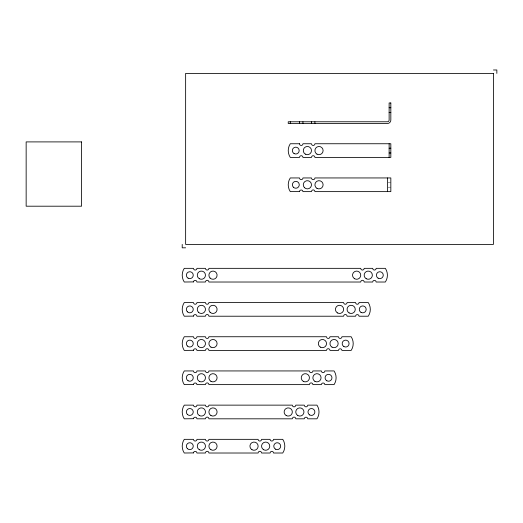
<?xml version="1.0" encoding="UTF-8"?>
<svg xmlns="http://www.w3.org/2000/svg" width="523" height="523" viewBox="0 0 523 523"><rect width="100%" height="100%" fill="white"/><g stroke="black" fill="none" stroke-linecap="round" stroke-linejoin="round"><path stroke-width="0.39" stroke-dasharray="2.62 1.96" d="M388.099 182.39L390.831 182.39M388.099 187.175L390.831 187.175"/><path stroke-width="0.78" d="M493.431 69.984L496.85 69.984L496.85 73.403M389.125 107.751L389.668 107.751M390.282 107.751L390.831 107.751M389.125 112.543L389.668 112.543M390.282 112.543L390.831 112.543M389.125 148.192L389.668 148.192M390.282 148.192L390.831 148.192M389.125 152.978L389.668 152.978M390.282 152.978L390.831 152.978M185.639 247.817L182.213 247.817L182.213 244.398M389.125 143.747L389.125 157.423M387.412 177.944L387.412 191.627M314.911 121.774L314.911 123.487M311.492 121.774L311.492 123.487M302.941 121.774L302.941 123.487M299.522 121.774L299.522 123.487M290.285 121.774L290.285 123.487M193.503 281.91L184.266 282.021A12.428 12.428 0 0 1 184.266 268.338L193.503 268.338A1.706 1.706 0 0 0 195.21 270.045A1.706 1.706 0 0 0 196.916 268.338L205.474 268.338A1.713 1.713 0 0 0 207.18 270.051A1.713 1.713 0 0 0 208.893 268.338L360.739 268.338A1.713 1.713 0 0 0 362.446 270.051A1.713 1.713 0 0 0 364.158 268.338L372.709 268.338A1.706 1.706 0 0 0 374.416 270.045A1.706 1.706 0 0 0 376.122 268.338L385.359 268.338A12.428 12.428 0 0 1 385.359 282.021L376.129 282.021C376.207 279.864 372.618 279.818 372.709 282.021L364.158 282.021A1.713 1.713 0 0 0 362.446 280.308A1.713 1.713 0 0 0 360.739 282.021L208.893 282.021A1.713 1.713 0 0 0 207.18 280.308A1.713 1.713 0 0 0 205.474 282.021L196.923 282.021C197.008 279.929 193.549 279.785 193.503 281.91M193.503 316.108L184.266 316.219A12.428 12.428 0 0 1 184.266 302.542L193.503 302.542A1.706 1.706 0 0 0 195.21 304.249A1.706 1.706 0 0 0 196.916 302.542L205.474 302.542A1.713 1.713 0 0 0 207.18 304.249A1.713 1.713 0 0 0 208.893 302.542L343.637 302.542A1.713 1.713 0 0 0 345.35 304.249A1.713 1.713 0 0 0 347.056 302.542L355.607 302.542A1.706 1.706 0 0 0 357.314 304.249A1.706 1.706 0 0 0 359.026 302.542L368.257 302.542A12.428 12.428 0 0 1 368.257 316.219L359.026 316.219C359.111 314.048 355.522 314.062 355.607 316.219L347.056 316.219A1.713 1.713 0 0 0 345.35 314.506A1.713 1.713 0 0 0 343.637 316.219L208.893 316.219A1.713 1.713 0 0 0 207.18 314.506A1.713 1.713 0 0 0 205.474 316.219L196.923 316.219C197.014 314.12 193.556 313.99 193.503 316.108M193.503 350.305L184.266 350.417A12.428 12.428 0 0 1 184.266 336.74L193.503 336.74A1.706 1.706 0 0 0 195.21 338.446A1.706 1.706 0 0 0 196.916 336.74L205.474 336.74A1.713 1.713 0 0 0 207.18 338.446A1.713 1.713 0 0 0 208.893 336.74L326.535 336.74A1.713 1.713 0 0 0 328.248 338.446A1.713 1.713 0 0 0 329.954 336.74L338.512 336.74A1.706 1.706 0 0 0 340.218 338.446A1.706 1.706 0 0 0 341.924 336.74L351.162 336.74A12.428 12.428 0 0 1 351.162 350.417L341.924 350.417C342.009 348.22 338.42 348.259 338.505 350.417L329.954 350.417A1.713 1.713 0 0 0 328.248 348.71A1.713 1.713 0 0 0 326.535 350.417L208.893 350.417A1.713 1.713 0 0 0 207.18 348.71A1.713 1.713 0 0 0 205.474 350.417L196.923 350.417C197.008 348.325 193.549 348.181 193.503 350.305M193.503 384.51L184.266 384.621A12.428 12.428 0 0 1 184.266 370.938L193.503 370.938A1.706 1.706 0 0 0 195.21 372.644A1.706 1.706 0 0 0 196.916 370.938L205.474 370.938A1.713 1.713 0 0 0 207.18 372.651A1.713 1.713 0 0 0 208.893 370.938L309.439 370.938A1.713 1.713 0 0 0 311.146 372.651A1.713 1.713 0 0 0 312.859 370.938L321.41 370.938A1.706 1.706 0 0 0 323.116 372.644A1.706 1.706 0 0 0 324.822 370.938L334.06 370.938A12.428 12.428 0 0 1 334.06 384.621L324.829 384.621C324.914 382.444 321.325 382.444 321.41 384.621L312.859 384.621A1.713 1.713 0 0 0 311.146 382.908A1.713 1.713 0 0 0 309.439 384.621L208.893 384.621A1.713 1.713 0 0 0 207.18 382.908A1.713 1.713 0 0 0 205.474 384.621L196.923 384.621C197.014 382.516 193.556 382.385 193.503 384.51M193.503 418.707L184.266 418.818A12.428 12.428 0 0 1 184.266 405.135L193.503 405.135A1.706 1.706 0 0 0 195.21 406.842A1.706 1.706 0 0 0 196.916 405.135L205.474 405.135A1.713 1.713 0 0 0 207.18 406.848A1.713 1.713 0 0 0 208.893 405.135L292.337 405.135A1.713 1.713 0 0 0 294.05 406.848A1.713 1.713 0 0 0 295.757 405.135L304.314 405.135A1.706 1.706 0 0 0 306.02 406.842A1.706 1.706 0 0 0 307.727 405.135L316.964 405.135A12.428 12.428 0 0 1 316.964 418.818L307.727 418.818C307.812 416.661 304.223 416.615 304.308 418.818L295.757 418.818A1.713 1.713 0 0 0 294.05 417.106A1.713 1.713 0 0 0 292.337 418.818L208.893 418.818A1.713 1.713 0 0 0 207.18 417.106A1.713 1.713 0 0 0 205.474 418.818L196.923 418.818C197.008 416.726 193.549 416.583 193.503 418.707M193.503 452.905L184.266 453.016A12.428 12.428 0 0 1 184.266 439.34L193.503 439.34A1.706 1.706 0 0 0 195.21 441.046A1.706 1.706 0 0 0 196.916 439.34L205.474 439.34A1.713 1.713 0 0 0 207.18 441.046A1.713 1.713 0 0 0 208.893 439.34L258.14 439.34A1.713 1.713 0 0 0 259.846 441.046A1.713 1.713 0 0 0 261.559 439.34L270.11 439.34A1.706 1.706 0 0 0 271.816 441.046A1.706 1.706 0 0 0 273.522 439.34L282.76 439.34A12.428 12.428 0 0 1 282.76 453.016L273.529 453.016C273.621 450.826 270.025 450.846 270.11 453.016L261.559 453.016A1.713 1.713 0 0 0 259.846 451.303A1.713 1.713 0 0 0 258.14 453.016L208.893 453.016A1.713 1.713 0 0 0 207.18 451.303A1.713 1.713 0 0 0 205.474 453.016L196.923 453.016C197.014 450.918 193.556 450.787 193.503 452.905M299.522 191.516L290.285 191.627A12.428 12.428 0 0 1 290.285 177.944L299.522 177.944A1.706 1.706 0 0 0 301.228 179.651A1.706 1.706 0 0 0 302.935 177.944L311.492 177.944A1.713 1.713 0 0 0 313.199 179.657A1.713 1.713 0 0 0 314.911 177.944L390.831 177.944L390.831 191.627L314.911 191.627A1.713 1.713 0 0 0 313.199 189.914A1.713 1.713 0 0 0 311.492 191.627L302.941 191.627C303.026 189.496 299.574 189.418 299.522 191.516M493.431 73.403L185.639 73.403L185.639 244.398L493.431 244.398L493.431 73.403M390.831 102.966L389.125 102.966L389.125 120.068A1.713 1.713 0 0 1 387.412 121.774L288.232 121.774L288.232 123.487L387.412 123.487A3.419 3.419 0 0 0 390.831 120.068L390.831 102.966M81.555 141.903L26.15 141.903L26.15 206.199L81.555 206.199L81.555 141.903M299.522 143.747L290.285 143.747A12.428 12.428 0 0 0 290.285 157.423L299.522 157.423A1.713 1.713 0 0 1 301.228 155.717A1.713 1.713 0 0 1 302.941 157.423L311.492 157.423A1.713 1.713 0 0 1 313.199 155.717A1.713 1.713 0 0 1 314.911 157.423L390.831 157.423L390.831 143.747L314.911 143.747A1.713 1.713 0 0 1 313.199 145.453A1.713 1.713 0 0 1 311.492 143.747L302.941 143.747A1.713 1.713 0 0 1 301.228 145.453A1.713 1.713 0 0 1 299.522 143.747M316.964 188.339A4.106 4.106 0 0 0 323.116 184.782A4.106 4.106 0 0 0 316.964 181.233A4.106 4.106 0 0 0 316.964 188.339M304.484 187.685A4.106 4.106 0 0 0 311.348 185.848A4.106 4.106 0 0 0 306.321 180.821A4.106 4.106 0 0 0 304.484 187.685M293.383 187.221A3.452 3.452 0 0 0 299.156 185.678A3.452 3.452 0 0 0 294.926 181.455A3.452 3.452 0 0 0 293.383 187.221M188.077 278.164A3.452 3.452 0 0 0 193.255 275.183A3.452 3.452 0 0 0 188.077 272.195A3.452 3.452 0 0 0 188.077 278.164M199.315 278.733A4.106 4.106 0 0 0 205.474 275.183A4.106 4.106 0 0 0 199.315 271.627A4.106 4.106 0 0 0 199.315 278.733M366.211 278.733A4.106 4.106 0 0 0 372.363 275.183A4.106 4.106 0 0 0 366.211 271.627A4.106 4.106 0 0 0 366.211 278.733M354.581 278.733A4.106 4.106 0 0 0 360.739 275.183A4.106 4.106 0 0 0 354.581 271.627A4.106 4.106 0 0 0 354.581 278.733M378.103 278.164A3.452 3.452 0 0 0 383.274 275.183A3.452 3.452 0 0 0 378.103 272.195A3.452 3.452 0 0 0 378.103 278.164M210.096 278.079A4.106 4.106 0 0 0 216.96 276.242A4.106 4.106 0 0 0 211.933 271.215A4.106 4.106 0 0 0 210.096 278.079M210.096 312.283A4.106 4.106 0 0 0 216.96 310.44A4.106 4.106 0 0 0 211.933 305.412A4.106 4.106 0 0 0 210.096 312.283M198.465 312.283A4.106 4.106 0 0 0 205.33 310.44A4.106 4.106 0 0 0 200.309 305.412A4.106 4.106 0 0 0 198.465 312.283M187.365 311.819A3.452 3.452 0 0 0 193.137 310.27A3.452 3.452 0 0 0 188.908 306.047A3.452 3.452 0 0 0 187.365 311.819M337.479 312.931A4.106 4.106 0 0 0 343.637 309.381A4.106 4.106 0 0 0 337.479 305.824A4.106 4.106 0 0 0 337.479 312.931M349.109 312.931A4.106 4.106 0 0 0 355.267 309.381A4.106 4.106 0 0 0 349.109 305.824A4.106 4.106 0 0 0 349.109 312.931M361.001 312.368A3.452 3.452 0 0 0 366.178 309.381A3.452 3.452 0 0 0 361.001 306.393A3.452 3.452 0 0 0 361.001 312.368M320.383 347.135A4.106 4.106 0 0 0 326.535 343.578A4.106 4.106 0 0 0 320.383 340.022A4.106 4.106 0 0 0 320.383 347.135M343.899 346.566A3.452 3.452 0 0 0 349.076 343.578A3.452 3.452 0 0 0 343.899 340.591A3.452 3.452 0 0 0 343.899 346.566M187.365 346.017A3.452 3.452 0 0 0 193.137 344.474A3.452 3.452 0 0 0 188.908 340.244A3.452 3.452 0 0 0 187.365 346.017M198.465 346.481A4.106 4.106 0 0 0 205.33 344.637A4.106 4.106 0 0 0 200.309 339.617A4.106 4.106 0 0 0 198.465 346.481M210.946 347.135A4.106 4.106 0 0 0 217.097 343.578A4.106 4.106 0 0 0 210.946 340.022A4.106 4.106 0 0 0 210.946 347.135M332.007 347.135A4.106 4.106 0 0 0 338.165 343.578A4.106 4.106 0 0 0 332.007 340.022A4.106 4.106 0 0 0 332.007 347.135M199.315 381.332A4.106 4.106 0 0 0 205.474 377.776A4.106 4.106 0 0 0 199.315 374.226A4.106 4.106 0 0 0 199.315 381.332M303.281 381.332A4.106 4.106 0 0 0 309.439 377.776A4.106 4.106 0 0 0 303.281 374.226A4.106 4.106 0 0 0 303.281 381.332M210.946 381.332A4.106 4.106 0 0 0 217.097 377.776A4.106 4.106 0 0 0 210.946 374.226A4.106 4.106 0 0 0 210.946 381.332M188.077 380.764A3.452 3.452 0 0 0 193.255 377.776A3.452 3.452 0 0 0 188.077 374.788A3.452 3.452 0 0 0 188.077 380.764M314.911 381.332A4.106 4.106 0 0 0 321.063 377.776A4.106 4.106 0 0 0 314.911 374.226A4.106 4.106 0 0 0 314.911 381.332M326.803 380.764A3.452 3.452 0 0 0 331.974 377.776A3.452 3.452 0 0 0 326.803 374.788A3.452 3.452 0 0 0 326.803 380.764M309.701 414.961A3.452 3.452 0 0 0 314.879 411.98A3.452 3.452 0 0 0 309.701 408.993A3.452 3.452 0 0 0 309.701 414.961M199.315 415.53A4.106 4.106 0 0 0 205.474 411.98A4.106 4.106 0 0 0 199.315 408.424A4.106 4.106 0 0 0 199.315 415.53M286.179 415.53A4.106 4.106 0 0 0 292.337 411.98A4.106 4.106 0 0 0 286.179 408.424A4.106 4.106 0 0 0 286.179 415.53M210.946 415.53A4.106 4.106 0 0 0 217.097 411.98A4.106 4.106 0 0 0 210.946 408.424A4.106 4.106 0 0 0 210.946 415.53M187.365 414.419A3.452 3.452 0 0 0 193.137 412.869A3.452 3.452 0 0 0 188.908 408.646A3.452 3.452 0 0 0 187.365 414.419M297.809 415.53A4.106 4.106 0 0 0 303.968 411.98A4.106 4.106 0 0 0 297.809 408.424A4.106 4.106 0 0 0 297.809 415.53M251.981 449.728A4.106 4.106 0 0 0 258.14 446.178A4.106 4.106 0 0 0 251.981 442.621A4.106 4.106 0 0 0 251.981 449.728M187.365 448.616A3.452 3.452 0 0 0 193.137 447.067A3.452 3.452 0 0 0 188.908 442.844A3.452 3.452 0 0 0 187.365 448.616M275.503 449.165A3.452 3.452 0 0 0 280.674 446.178A3.452 3.452 0 0 0 275.503 443.19A3.452 3.452 0 0 0 275.503 449.165M210.946 449.728A4.106 4.106 0 0 0 217.097 446.178A4.106 4.106 0 0 0 210.946 442.621A4.106 4.106 0 0 0 210.946 449.728M199.315 449.728A4.106 4.106 0 0 0 205.474 446.178A4.106 4.106 0 0 0 199.315 442.621A4.106 4.106 0 0 0 199.315 449.728M263.612 449.728A4.106 4.106 0 0 0 269.763 446.178A4.106 4.106 0 0 0 263.612 442.621A4.106 4.106 0 0 0 263.612 449.728M305.334 154.141A4.106 4.106 0 0 0 311.492 150.585A4.106 4.106 0 0 0 305.334 147.028A4.106 4.106 0 0 0 305.334 154.141M316.964 154.141A4.106 4.106 0 0 0 323.116 150.585A4.106 4.106 0 0 0 316.964 147.028A4.106 4.106 0 0 0 316.964 154.141M294.05 153.546A3.419 3.419 0 0 0 299.176 150.585A3.419 3.419 0 0 0 294.05 147.623A3.419 3.419 0 0 0 294.05 153.546"/></g></svg>
